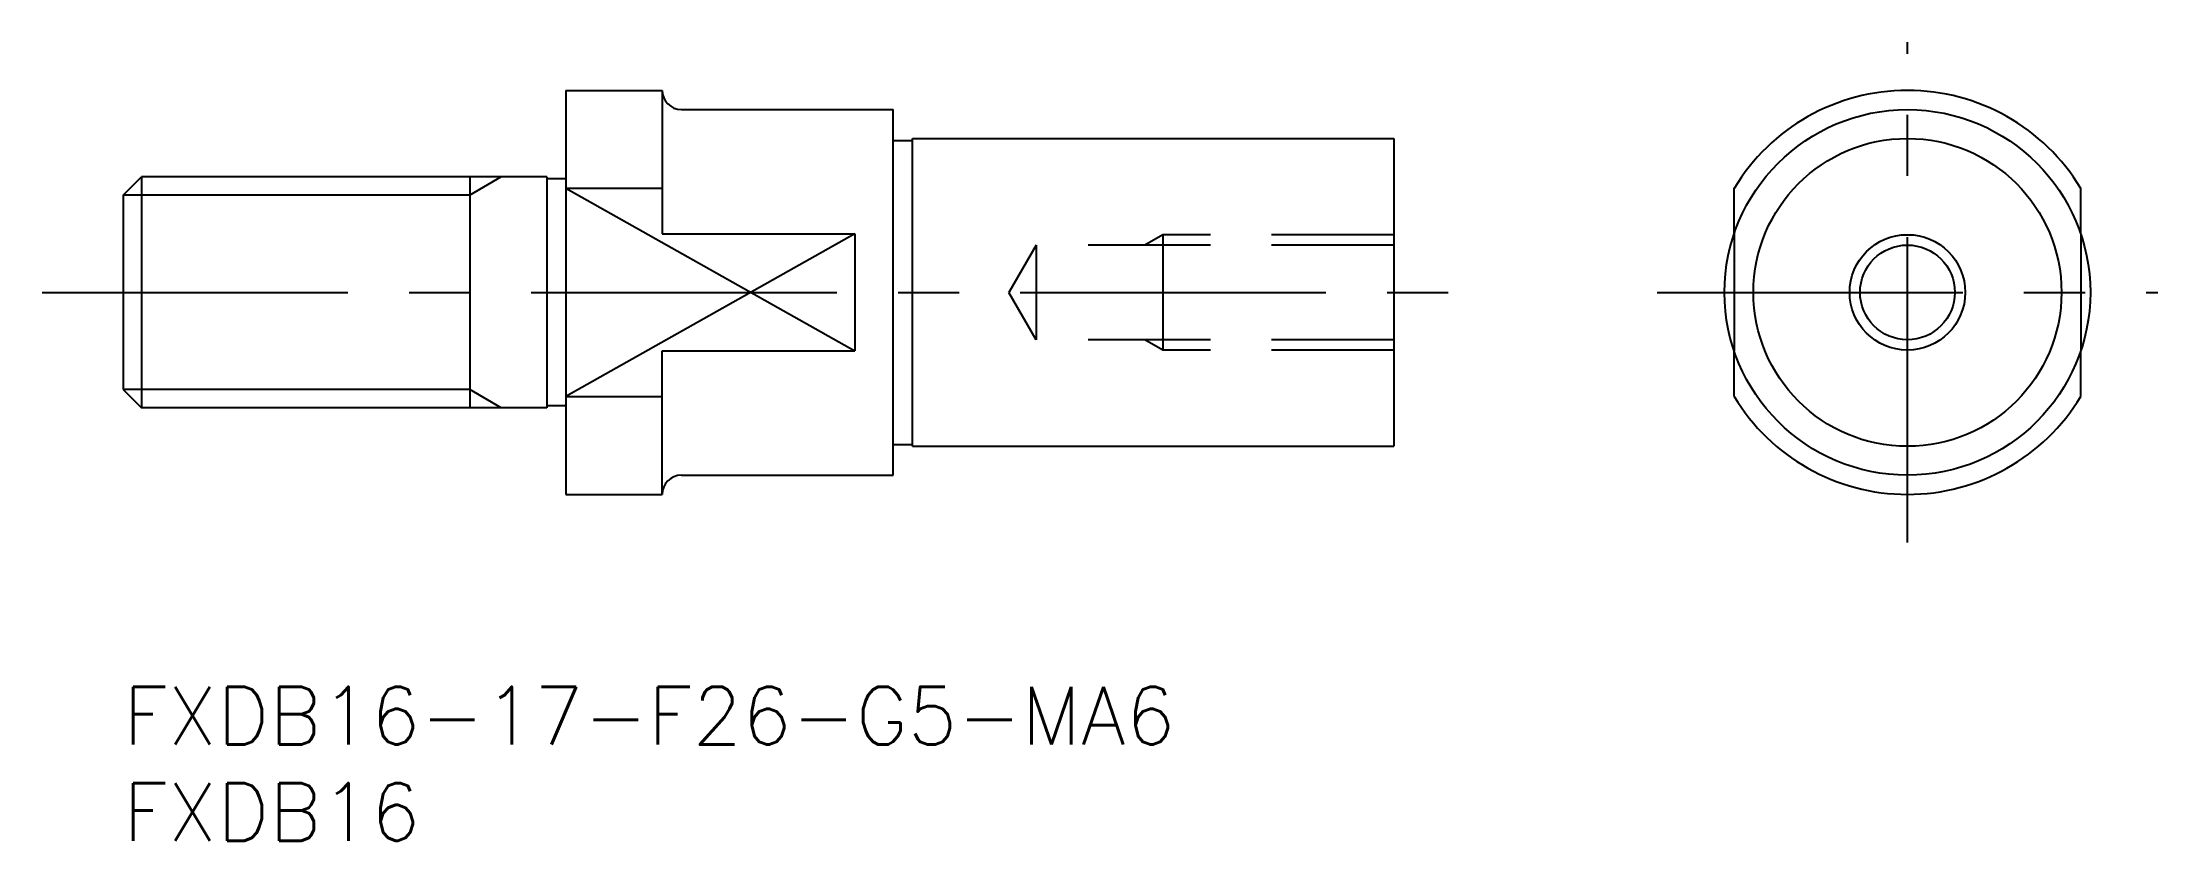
# Model space of a CAD drawing. Extents: x -4 to 106, y -8 to 33.
import ezdxf

# ---------------------------------------------------------------- set-up
doc = ezdxf.new("R2010")
doc.units = 0
doc.header["$LTSCALE"] = 0.5
doc.linetypes.add('CENTER', pattern=[50.8, 31.75, -6.35, 6.35, -6.35])
doc.linetypes.add('DASHED', pattern=[19.05, 12.7, -6.35])
for name, color, linetype in [('MSM_CENTER', 1, 'CENTER'), ('MSM_CONTINUOUS', 7, 'CONTINUOUS'), ('MSM_DASHED', 4, 'DASHED'), ('MSM_NARROW', 5, 'CONTINUOUS'), ('MSM_PART_NUMBER', 7, 'CONTINUOUS')]:
    doc.layers.add(name, color=color, linetype=linetype)
doc.styles.get("Standard").update_dxf_attribs({"font": 'txt.shx', "height": 3, "bigfont": 'bigfont.shx'})

# ---------------------------------------------------------------- blocks, each defined once
blk = doc.blocks.new('*U10')
at = {"layer": 'MSM_PART_NUMBER'}
blk.add_text('FXDB16-17-F26-G5-MA6', height=3, dxfattribs=at).set_placement((0, -3))
blk = doc.blocks.new('*U11')
at = {"layer": 'MSM_PART_NUMBER'}
blk.add_text('FXDB16', height=3, dxfattribs=at).set_placement((0, -8))

msp = doc.modelspace()

# ---------------------------------------------------------------- linework, layer by layer
at = {"layer": 'MSM_CENTER'}
for p, q in [((92.68, 7.5), (92.68, 33.5)), ((-4.2, 20.5), (70.07, 20.5)), ((79.68, 20.5), (105.68, 20.5))]:
    msp.add_line(p, q, dxfattribs=at)
at = {"layer": 'MSM_CONTINUOUS'}
for p, q in [((23, 31), (28, 31)), ((23, 31), (23, 10)), ((28, 31), (28, 23.54)), ((29, 30), (40, 30)), ((40, 11), (40, 30)), ((40, 28.4), (41, 28.4)), ((41, 28.5), (66, 28.5)), ((41, 12.5), (41, 28.5)), ((66, 28.5), (66, 12.5)), ((0, 25.55), (0.95, 26.5)), ((0.95, 26.5), (0.95, 14.5)), ((22, 26.5), (0.95, 26.5)), ((18, 26.5), (18, 14.5)), ((22, 26.5), (22, 14.5)), ((23, 26.4), (22, 26.4)), ((0, 25.55), (0, 15.45)), ((23, 25.91), (28, 25.91)), ((83.68, 23.54), (83.68, 25.91)), ((101.68, 23.54), (101.68, 25.91)), ((28, 23.54), (38, 23.54)), ((38, 23.54), (38, 17.46)), ((28, 17.46), (38, 17.46)), ((28, 10), (28, 17.46)), ((83.68, 15.09), (83.68, 17.46)), ((101.68, 15.09), (101.68, 17.46)), ((0, 15.45), (0.95, 14.5)), ((22, 14.5), (0.95, 14.5)), ((23, 14.6), (22, 14.6)), ((23, 15.09), (28, 15.09)), ((40, 12.6), (41, 12.6)), ((41, 12.5), (66, 12.5)), ((29, 11), (40, 11)), ((23, 10), (28, 10))]:
    msp.add_line(p, q, dxfattribs=at)
for radius in [9.5, 8, 2.46]:
    msp.add_circle((92.68, 20.5), radius, dxfattribs=at)
for centre, radius, start, end in [((29, 31), 1, 180, 270), ((92.68, 20.5), 10.5, 31.0027, 148.9973), ((92.68, 20.5), 10.5, 211.0027, 328.9973), ((29, 10), 1, 90, 180)]:
    msp.add_arc(centre, radius, start, end, dxfattribs=at)
at = {"layer": 'MSM_DASHED'}
for p, q in [((54, 23.5), (53.06, 22.96)), ((66, 23.5), (54, 23.5)), ((54, 23.5), (54, 17.5)), ((83.68, 23.54), (83.68, 17.46)), ((101.68, 23.54), (101.68, 17.46)), ((47.42, 22.96), (46, 20.5)), ((66, 22.96), (47.42, 22.96)), ((47.42, 22.96), (47.42, 18.04)), ((47.42, 18.04), (46, 20.5)), ((66, 18.04), (47.42, 18.04)), ((54, 17.5), (53.06, 18.04)), ((66, 17.5), (54, 17.5))]:
    msp.add_line(p, q, dxfattribs=at)
at = {"layer": 'MSM_NARROW'}
for p, q in [((19.64, 26.5), (18, 25.55)), ((18, 25.55), (0, 25.55)), ((23, 25.91), (38, 17.46)), ((38, 23.54), (23, 15.09)), ((18, 15.45), (0, 15.45)), ((19.64, 14.5), (18, 15.45))]:
    msp.add_line(p, q, dxfattribs=at)
msp.add_circle((92.68, 20.5), 3, dxfattribs=at)

# ---------------------------------------------------------------- block references
at = {"layer": 'MSM_CONTINUOUS'}
for name in ['*U10', '*U11']:
    msp.add_blockref(name, (0, 0), dxfattribs=at)

doc.saveas('drawing.dxf')
